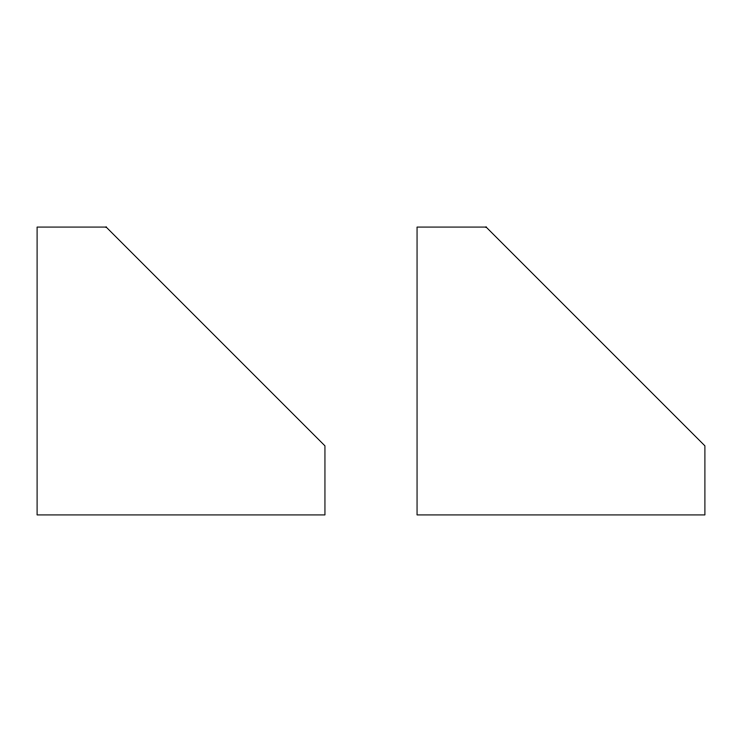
<?xml version="1.0" encoding="UTF-8"?>
<svg xmlns="http://www.w3.org/2000/svg" width="742" height="742" viewBox="0 0 742 742"><rect width="100%" height="100%" fill="white"/><g stroke="black" fill="none" stroke-linecap="round" stroke-linejoin="round"><path stroke-width="1.11" d="M106.18 227.08L37.1 227.08L37.1 514.92L324.94 514.92L324.94 445.84L106.18 227.08M486.14 227.08L417.06 227.08L417.06 514.92L704.9 514.92L704.9 445.84L486.14 227.08"/></g></svg>
